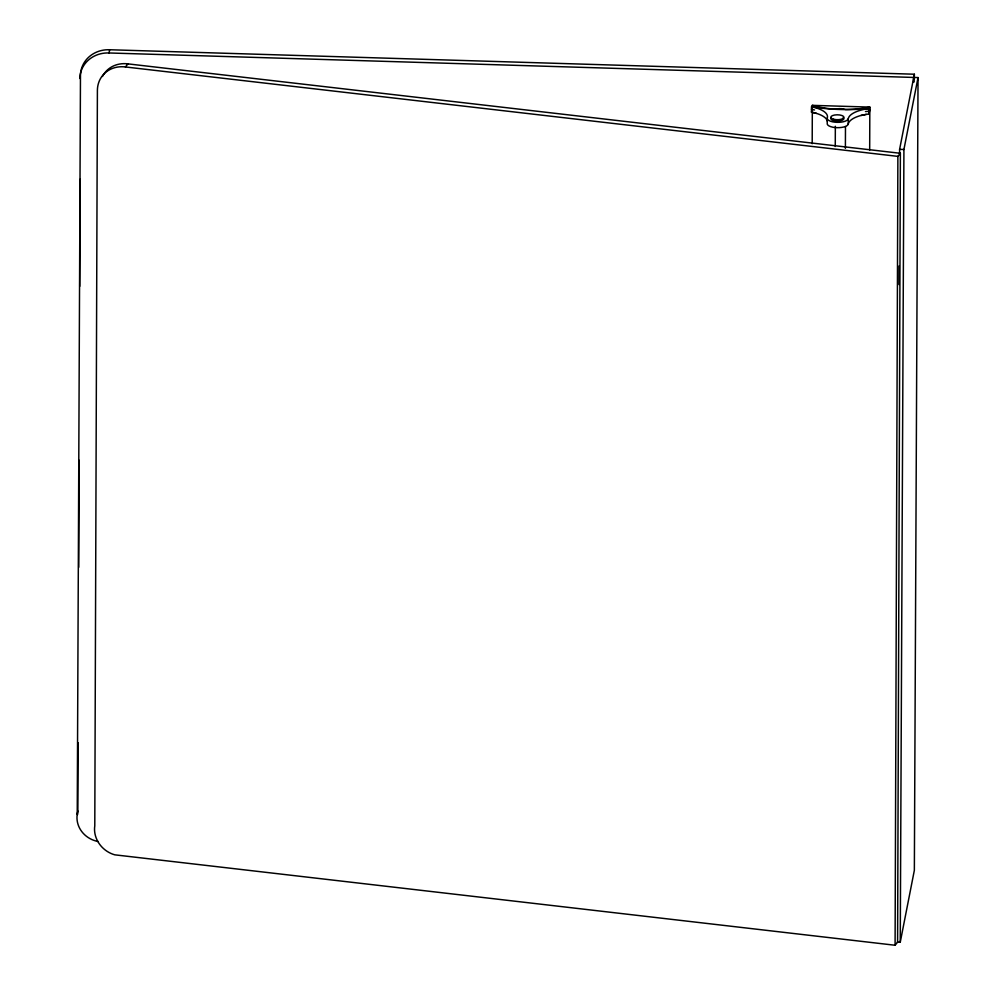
<?xml version="1.0" encoding="UTF-8"?>
<svg xmlns="http://www.w3.org/2000/svg" width="995" height="995" viewBox="0 0 995 995"><rect width="100%" height="100%" fill="white"/><g stroke="black" fill="none" stroke-linecap="round" stroke-linejoin="round"><path stroke-width="1.49" d="M98.07 841.496A25.484 23.581 11.1 0 1 77.237 814.208L80.471 75.272A28.83 26.678 11.1 0 1 109.674 49.75L914.355 74.215L914.33 78.866M77.598 814.631A25.484 23.581 11.1 0 1 77.859 810.987L78.107 742.693M78.729 567.299L79.102 460.2M79.724 286.361L80.097 179.262M811.522 106.801A29.875 11.156 0.2 0 1 827.255 118.082L827.231 123.43A10.535 3.93 0.2 0 0 836.969 127.671A10.535 3.93 0.2 0 0 848.237 124.064A31.479 11.766 0.2 0 1 861.011 115.457L869.008 113.903L869.033 108.554A88.518 33.071 0.2 0 1 811.522 106.801L811.51 112.149L816.509 113.405A29.875 11.156 0.2 0 1 827.367 121.191M812.194 143.703L812.33 105.346L869.829 107.099L869.68 150.096M835.265 146.489L835.34 126.29M845.389 148.342L845.476 126.589M848.237 124.064L848.262 118.716A31.479 11.766 0.2 0 1 869.033 108.554M127.932 63.879L125.432 66.963A28.83 25.609 39 0 0 97.398 90.135L94.786 825.862A25.484 22.636 39 0 0 114.786 854.829L895.09 945.25L897.876 156.377L900.375 153.292L127.932 63.879A28.83 25.609 39 0 0 102.46 76.491M898.982 284.582L899.07 265.939M899.592 154.014L899.604 149.362L914.355 74.215M900.375 153.292L897.589 942.165L895.09 945.25M897.378 942.128L900.251 942.215L903.92 149.486L918.037 77.573L109.04 52.971A28.83 26.678 11.1 0 0 79.836 78.493M918.037 77.573L914.355 870.289L900.251 942.215M109.04 52.971L109.674 49.75M77.237 814.208L77.859 810.987M812.318 108.02L811.51 112.149L816.509 113.405M869.008 113.903L869.817 109.773M861.011 115.457L866.21 114.325M899.604 149.362L903.92 149.486M125.432 66.963L897.876 156.377M865.451 111.54A88.518 33.071 0.2 0 0 869.021 111.229L869.829 107.099A52.374 19.564 0.2 0 1 845.526 109.5A7.562 2.823 0.2 0 0 835.402 109.201A52.374 19.564 0.2 0 1 812.33 105.346L811.522 109.475A88.518 33.071 0.2 0 0 814.544 109.948M848.262 118.716A10.535 3.93 0.2 0 1 836.982 122.323A10.535 3.93 0.2 0 1 827.255 118.082M843.287 117.547A6.579 2.463 0.2 0 1 837.74 121.042A6.579 2.463 0.2 0 1 831.148 117.771M913.721 77.436L913.696 82.1L913.721 77.436M833.673 119.276A6.579 2.463 0.2 0 0 843.922 117.46A6.579 2.463 0.2 0 0 834.506 115.034A6.579 2.463 0.2 0 0 833.673 119.276"/></g></svg>
